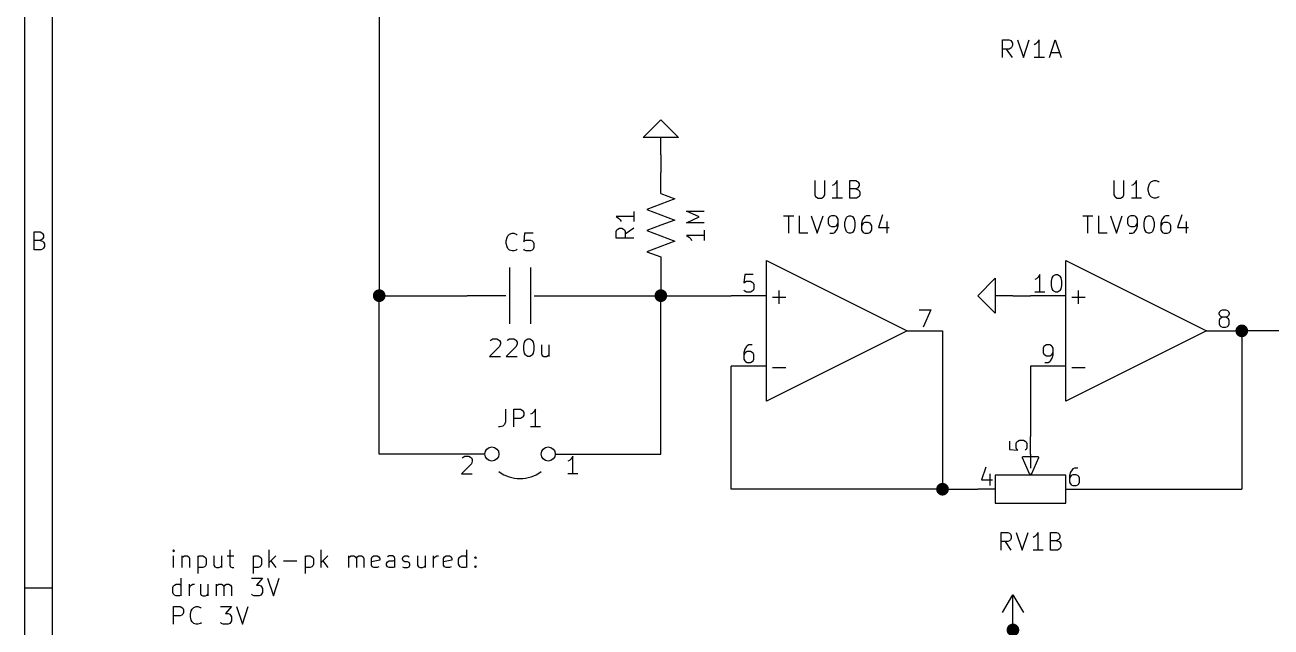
# Model space of a CAD drawing. Extents: x 0.4 to 11.3, y -7.9 to -0.4.
# Drawn here: x 0.394 to 3.933, y -4.442 to -2.73 of the extents above; entities that cross this region are included whole.
import ezdxf

# ---------------------------------------------------------------- set-up
doc = ezdxf.new("R2010")
doc.units = 0
doc.header["$MEASUREMENT"] = 0
for name, color, linetype in [('BLUE3', 171, 'CONTINUOUS'), ('CYAN2', 4, 'CONTINUOUS'), ('GREEN3', 91, 'CONTINUOUS'), ('LYELLOW', 51, 'CONTINUOUS'), ('RED2', 1, 'CONTINUOUS'), ('RED3', 11, 'CONTINUOUS')]:
    doc.layers.add(name, color=color, linetype=linetype)

msp = doc.modelspace()

# ---------------------------------------------------------------- linework, layer by layer
at = {"layer": 'BLUE3', "linetype": 'CONTINUOUS'}
for p, q in [((0.81601, -4.22271), (0.81363, -4.22509)), ((0.81363, -4.22509), (0.81601, -4.22747)), ((0.81839, -4.22509), (0.81601, -4.22271)), ((0.81601, -4.22271), (0.81601, -4.22747)), ((0.81601, -4.22747), (0.81839, -4.22509)), ((0.81601, -4.27271), (0.81601, -4.23938)), ((0.83982, -4.23938), (0.83982, -4.27271)), ((0.83982, -4.24414), (0.8422, -4.24176)), ((0.8422, -4.24176), (0.84697, -4.23938)), ((0.84697, -4.23938), (0.85411, -4.23938)), ((0.85411, -4.23938), (0.85887, -4.24176)), ((0.85887, -4.24176), (0.86125, -4.24652)), ((0.86125, -4.24652), (0.86125, -4.27271)), ((0.88506, -4.23938), (0.88506, -4.28938)), ((0.88506, -4.24176), (0.88982, -4.23938)), ((0.88982, -4.23938), (0.89935, -4.23938)), ((0.89935, -4.23938), (0.90411, -4.24176)), ((0.90411, -4.24176), (0.90649, -4.24414)), ((0.90649, -4.24414), (0.90887, -4.2489)), ((0.93029, -4.23938), (0.93029, -4.26557)), ((0.95172, -4.23938), (0.95172, -4.27271)), ((0.96839, -4.23938), (0.98744, -4.23938)), ((0.97553, -4.22271), (0.97553, -4.26557)), ((1.0422, -4.23938), (1.0422, -4.28938)), ((1.0422, -4.24176), (1.04696, -4.23938)), ((1.04696, -4.23938), (1.05648, -4.23938)), ((1.05648, -4.23938), (1.06124, -4.24176)), ((1.06124, -4.24176), (1.06363, -4.24414)), ((1.06363, -4.24414), (1.06601, -4.2489)), ((1.08743, -4.27271), (1.08743, -4.22271)), ((1.10648, -4.23938), (1.08743, -4.25843)), ((1.18981, -4.23938), (1.18981, -4.28938)), ((1.18981, -4.24176), (1.19458, -4.23938)), ((1.19458, -4.23938), (1.2041, -4.23938)), ((1.2041, -4.23938), (1.20886, -4.24176)), ((1.20886, -4.24176), (1.21124, -4.24414)), ((1.21124, -4.24414), (1.21363, -4.2489)), ((1.23505, -4.27271), (1.23505, -4.22271)), ((1.2541, -4.23938), (1.23505, -4.25843)), ((1.31362, -4.27271), (1.31362, -4.23938)), ((1.31362, -4.24414), (1.316, -4.24176)), ((1.316, -4.24176), (1.32077, -4.23938)), ((1.32077, -4.23938), (1.32791, -4.23938)), ((1.32791, -4.23938), (1.33267, -4.24176)), ((1.33267, -4.24176), (1.33505, -4.24652)), ((1.33505, -4.24652), (1.33743, -4.24176)), ((1.33505, -4.24652), (1.33505, -4.27271)), ((1.33743, -4.24176), (1.34219, -4.23938)), ((1.34219, -4.23938), (1.34934, -4.23938)), ((1.34934, -4.23938), (1.3541, -4.24176)), ((1.3541, -4.24176), (1.35648, -4.24652)), ((1.35648, -4.24652), (1.35648, -4.27271)), ((1.37791, -4.24652), (1.38029, -4.24176)), ((1.37791, -4.26557), (1.37791, -4.24652)), ((1.38029, -4.24176), (1.38505, -4.23938)), ((1.38505, -4.23938), (1.39457, -4.23938)), ((1.39457, -4.23938), (1.39933, -4.24176)), ((1.39933, -4.24176), (1.40172, -4.24652)), ((1.40172, -4.24652), (1.40172, -4.25128)), ((1.42791, -4.23938), (1.42315, -4.24176)), ((1.43743, -4.23938), (1.42791, -4.23938)), ((1.44219, -4.24176), (1.43743, -4.23938)), ((1.44457, -4.24652), (1.44219, -4.24176)), ((1.44457, -4.27271), (1.44457, -4.24652)), ((1.466, -4.24652), (1.46838, -4.24176)), ((1.466, -4.2489), (1.466, -4.24652)), ((1.46838, -4.24176), (1.47315, -4.23938)), ((1.47315, -4.23938), (1.48029, -4.23938)), ((1.48029, -4.23938), (1.48505, -4.24176)), ((1.50886, -4.23938), (1.50886, -4.26557)), ((1.53029, -4.23938), (1.53029, -4.27271)), ((1.55409, -4.27271), (1.55409, -4.23938)), ((1.55409, -4.2489), (1.55648, -4.24414)), ((1.55648, -4.24414), (1.55886, -4.24176)), ((1.55886, -4.24176), (1.56362, -4.23938)), ((1.56362, -4.23938), (1.56838, -4.23938)), ((1.58267, -4.24652), (1.58505, -4.24176)), ((1.58267, -4.26557), (1.58267, -4.24652)), ((1.58505, -4.24176), (1.58981, -4.23938)), ((1.58981, -4.23938), (1.59933, -4.23938)), ((1.59933, -4.23938), (1.60409, -4.24176)), ((1.60409, -4.24176), (1.60648, -4.24652)), ((1.60648, -4.24652), (1.60648, -4.25128)), ((1.62553, -4.2489), (1.62791, -4.24414)), ((1.62791, -4.24414), (1.63029, -4.24176)), ((1.63029, -4.24176), (1.63505, -4.23938)), ((1.63505, -4.23938), (1.64457, -4.23938)), ((1.64457, -4.23938), (1.64933, -4.24176)), ((1.64933, -4.27271), (1.64933, -4.22271)), ((1.67076, -4.24414), (1.67314, -4.24176)), ((1.67314, -4.24652), (1.67076, -4.24414)), ((1.67314, -4.24176), (1.67552, -4.24414)), ((1.67314, -4.24176), (1.67314, -4.24652)), ((1.67552, -4.24414), (1.67314, -4.24652)), ((0.88982, -4.27271), (0.88506, -4.27033)), ((0.89935, -4.27271), (0.88982, -4.27271)), ((0.90411, -4.27033), (0.89935, -4.27271)), ((0.90649, -4.26795), (0.90411, -4.27033)), ((0.90887, -4.26319), (0.90649, -4.26795)), ((0.90887, -4.2489), (0.90887, -4.26319)), ((0.93029, -4.26557), (0.93268, -4.27033)), ((0.93268, -4.27033), (0.93744, -4.27271)), ((0.93744, -4.27271), (0.94458, -4.27271)), ((0.94458, -4.27271), (0.94934, -4.27033)), ((0.94934, -4.27033), (0.95172, -4.26795)), ((0.97553, -4.26557), (0.97791, -4.27033)), ((0.97791, -4.27033), (0.98268, -4.27271)), ((0.98268, -4.27271), (0.98744, -4.27271)), ((1.04696, -4.27271), (1.0422, -4.27033)), ((1.05648, -4.27271), (1.04696, -4.27271)), ((1.06124, -4.27033), (1.05648, -4.27271)), ((1.06363, -4.26795), (1.06124, -4.27033)), ((1.06601, -4.26319), (1.06363, -4.26795)), ((1.06601, -4.2489), (1.06601, -4.26319)), ((1.0922, -4.25366), (1.10648, -4.27271)), ((1.12791, -4.25366), (1.16601, -4.25366)), ((1.19458, -4.27271), (1.18981, -4.27033)), ((1.2041, -4.27271), (1.19458, -4.27271)), ((1.20886, -4.27033), (1.2041, -4.27271)), ((1.21124, -4.26795), (1.20886, -4.27033)), ((1.21363, -4.26319), (1.21124, -4.26795)), ((1.21363, -4.2489), (1.21363, -4.26319)), ((1.23981, -4.25366), (1.2541, -4.27271)), ((1.40172, -4.25128), (1.37791, -4.25604)), ((1.38029, -4.27033), (1.37791, -4.26557)), ((1.38505, -4.27271), (1.38029, -4.27033)), ((1.39457, -4.27271), (1.38505, -4.27271)), ((1.39933, -4.27033), (1.39457, -4.27271)), ((1.42077, -4.2608), (1.42315, -4.25604)), ((1.42077, -4.26557), (1.42077, -4.2608)), ((1.42315, -4.27033), (1.42077, -4.26557)), ((1.42315, -4.25604), (1.42791, -4.25366)), ((1.42791, -4.27271), (1.42315, -4.27033)), ((1.42791, -4.25366), (1.43981, -4.25366)), ((1.43981, -4.27271), (1.42791, -4.27271)), ((1.43981, -4.25366), (1.44457, -4.25128)), ((1.44457, -4.27033), (1.43981, -4.27271)), ((1.46838, -4.25366), (1.466, -4.2489)), ((1.466, -4.27033), (1.47076, -4.27271)), ((1.47315, -4.25604), (1.46838, -4.25366)), ((1.47076, -4.27271), (1.48029, -4.27271)), ((1.48029, -4.25604), (1.47315, -4.25604)), ((1.48505, -4.25843), (1.48029, -4.25604)), ((1.48029, -4.27271), (1.48505, -4.27033)), ((1.48743, -4.26319), (1.48505, -4.25843)), ((1.48505, -4.27033), (1.48743, -4.26557)), ((1.48743, -4.26557), (1.48743, -4.26319)), ((1.50886, -4.26557), (1.51124, -4.27033)), ((1.51124, -4.27033), (1.516, -4.27271)), ((1.516, -4.27271), (1.52315, -4.27271)), ((1.52315, -4.27271), (1.52791, -4.27033)), ((1.52791, -4.27033), (1.53029, -4.26795)), ((1.60648, -4.25128), (1.58267, -4.25604)), ((1.58505, -4.27033), (1.58267, -4.26557)), ((1.58981, -4.27271), (1.58505, -4.27033)), ((1.59933, -4.27271), (1.58981, -4.27271)), ((1.60409, -4.27033), (1.59933, -4.27271)), ((1.62553, -4.26319), (1.62553, -4.2489)), ((1.62791, -4.26795), (1.62553, -4.26319)), ((1.63029, -4.27033), (1.62791, -4.26795)), ((1.63505, -4.27271), (1.63029, -4.27033)), ((1.64457, -4.27271), (1.63505, -4.27271)), ((1.64933, -4.27033), (1.64457, -4.27271)), ((1.67076, -4.27033), (1.67314, -4.26795)), ((1.67314, -4.27271), (1.67076, -4.27033)), ((1.67314, -4.26795), (1.67552, -4.27033)), ((1.67314, -4.26795), (1.67314, -4.27271)), ((1.67552, -4.27033), (1.67314, -4.27271)), ((0.83744, -4.35321), (0.83744, -4.30321)), ((1.03744, -4.30321), (1.06839, -4.30321)), ((1.06839, -4.30321), (1.05172, -4.32226)), ((1.08267, -4.30321), (1.09934, -4.35321)), ((1.09934, -4.35321), (1.11601, -4.30321)), ((0.81363, -4.3294), (0.81601, -4.32464)), ((0.81363, -4.34369), (0.81363, -4.3294)), ((0.81601, -4.34845), (0.81363, -4.34369)), ((0.81601, -4.32464), (0.81839, -4.32226)), ((0.81839, -4.35083), (0.81601, -4.34845)), ((0.81839, -4.32226), (0.82316, -4.31988)), ((0.82316, -4.35321), (0.81839, -4.35083)), ((0.82316, -4.31988), (0.83268, -4.31988)), ((0.83268, -4.35321), (0.82316, -4.35321)), ((0.83268, -4.31988), (0.83744, -4.32226)), ((0.83744, -4.35083), (0.83268, -4.35321)), ((0.86125, -4.35321), (0.86125, -4.31988)), ((0.86125, -4.3294), (0.86363, -4.32464)), ((0.86363, -4.32464), (0.86601, -4.32226)), ((0.86601, -4.32226), (0.87077, -4.31988)), ((0.87077, -4.31988), (0.87553, -4.31988)), ((0.8922, -4.31988), (0.8922, -4.34607)), ((0.8922, -4.34607), (0.89458, -4.35083)), ((0.89458, -4.35083), (0.89935, -4.35321)), ((0.89935, -4.35321), (0.90649, -4.35321)), ((0.90649, -4.35321), (0.91125, -4.35083)), ((0.91125, -4.35083), (0.91363, -4.34845)), ((0.91363, -4.31988), (0.91363, -4.35321)), ((0.93744, -4.35321), (0.93744, -4.31988)), ((0.93744, -4.32464), (0.93982, -4.32226)), ((0.93982, -4.32226), (0.94458, -4.31988)), ((0.94458, -4.31988), (0.95172, -4.31988)), ((0.95172, -4.31988), (0.95648, -4.32226)), ((0.95648, -4.32226), (0.95887, -4.32702)), ((0.95887, -4.32702), (0.96125, -4.32226)), ((0.95887, -4.32702), (0.95887, -4.35321)), ((0.96125, -4.32226), (0.96601, -4.31988)), ((0.96601, -4.31988), (0.97315, -4.31988)), ((0.97315, -4.31988), (0.97791, -4.32226)), ((0.97791, -4.32226), (0.9803, -4.32702)), ((0.9803, -4.32702), (0.9803, -4.35321)), ((1.03982, -4.35083), (1.03744, -4.34845)), ((1.04458, -4.35321), (1.03982, -4.35083)), ((1.05887, -4.35321), (1.04458, -4.35321)), ((1.05172, -4.32226), (1.05887, -4.32226)), ((1.05887, -4.32226), (1.06363, -4.32464)), ((1.06363, -4.35083), (1.05887, -4.35321)), ((1.06363, -4.32464), (1.06601, -4.32702)), ((1.06601, -4.34845), (1.06363, -4.35083)), ((1.06601, -4.32702), (1.06839, -4.33178)), ((1.06839, -4.34369), (1.06601, -4.34845)), ((1.06839, -4.33178), (1.06839, -4.34369)), ((0.81601, -4.43371), (0.81601, -4.38371)), ((0.81601, -4.38371), (0.83506, -4.38371)), ((0.83506, -4.38371), (0.83982, -4.38609)), ((0.83982, -4.38609), (0.8422, -4.38847)), ((0.8422, -4.38847), (0.84458, -4.39323)), ((0.86839, -4.39085), (0.87316, -4.38609)), ((0.87316, -4.38609), (0.8803, -4.38371)), ((0.8803, -4.38371), (0.88506, -4.38371)), ((0.88506, -4.38371), (0.89221, -4.38609)), ((0.89221, -4.38609), (0.89458, -4.38847)), ((0.94935, -4.38371), (0.9803, -4.38371)), ((0.9803, -4.38371), (0.96363, -4.40276)), ((0.99458, -4.38371), (1.01125, -4.43371)), ((1.01125, -4.43371), (1.02792, -4.38371)), ((0.83506, -4.4099), (0.81601, -4.4099)), ((0.83982, -4.40752), (0.83506, -4.4099)), ((0.8422, -4.40514), (0.83982, -4.40752)), ((0.84458, -4.40038), (0.8422, -4.40514)), ((0.84458, -4.39323), (0.84458, -4.40038)), ((0.86363, -4.40514), (0.86601, -4.39561)), ((0.86363, -4.41228), (0.86363, -4.40514)), ((0.86601, -4.4218), (0.86363, -4.41228)), ((0.86601, -4.39561), (0.86839, -4.39085)), ((0.86839, -4.42657), (0.86601, -4.4218)), ((0.96363, -4.40276), (0.97078, -4.40276)), ((0.97078, -4.40276), (0.97554, -4.40514)), ((0.97554, -4.40514), (0.97792, -4.40752)), ((0.97792, -4.40752), (0.9803, -4.41228)), ((0.9803, -4.42419), (0.97792, -4.42895)), ((0.9803, -4.41228), (0.9803, -4.42419)), ((0.87316, -4.43133), (0.86839, -4.42657)), ((0.8803, -4.43371), (0.87316, -4.43133)), ((0.88506, -4.43371), (0.8803, -4.43371)), ((0.89221, -4.43133), (0.88506, -4.43371)), ((0.89458, -4.42895), (0.89221, -4.43133)), ((0.95173, -4.43133), (0.94935, -4.42895)), ((0.95649, -4.43371), (0.95173, -4.43133)), ((0.97078, -4.43371), (0.95649, -4.43371)), ((0.97554, -4.43133), (0.97078, -4.43371)), ((0.97792, -4.42895), (0.97554, -4.43133))]:
    msp.add_line(p, q, dxfattribs=at)
at = {"layer": 'CYAN2', "linetype": 'CONTINUOUS'}
for p, q in [((3.17023, -2.8228), (3.17023, -2.7728)), ((3.17023, -2.7728), (3.18928, -2.7728)), ((3.18928, -2.7728), (3.19404, -2.77519)), ((3.19404, -2.77519), (3.19643, -2.77757)), ((3.19643, -2.79423), (3.19404, -2.79661)), ((3.19643, -2.77757), (3.1988, -2.78233)), ((3.1988, -2.78947), (3.19643, -2.79423)), ((3.1988, -2.78233), (3.1988, -2.78947)), ((3.21309, -2.7728), (3.22976, -2.8228)), ((3.22976, -2.8228), (3.24643, -2.7728)), ((3.26547, -2.78471), (3.26071, -2.78709)), ((3.27024, -2.77995), (3.26547, -2.78471)), ((3.275, -2.7728), (3.27024, -2.77995)), ((3.275, -2.8228), (3.275, -2.7728)), ((3.30357, -2.8228), (3.32023, -2.7728)), ((3.32023, -2.7728), (3.3369, -2.8228)), ((3.18928, -2.799), (3.17023, -2.799)), ((3.1988, -2.8228), (3.18214, -2.799)), ((3.19404, -2.79661), (3.18928, -2.799)), ((3.28928, -2.8228), (3.26071, -2.8228)), ((3.30833, -2.80852), (3.33214, -2.80852)), ((2.6369, -3.1728), (2.6369, -3.21328)), ((2.66547, -3.21328), (2.66547, -3.1728)), ((2.69167, -3.18471), (2.68691, -3.18709)), ((2.69643, -3.17995), (2.69167, -3.18471)), ((2.70119, -3.1728), (2.69643, -3.17995)), ((2.70119, -3.2228), (2.70119, -3.1728)), ((2.7369, -3.2228), (2.7369, -3.1728)), ((2.7369, -3.1728), (2.75357, -3.1728)), ((2.75357, -3.1728), (2.75833, -3.17519)), ((2.75833, -3.17519), (2.76071, -3.17757)), ((2.76071, -3.17757), (2.76309, -3.18233)), ((2.76309, -3.18233), (2.76309, -3.18709)), ((3.4869, -3.1728), (3.4869, -3.21328)), ((3.51547, -3.21328), (3.51547, -3.1728)), ((3.54167, -3.18471), (3.53691, -3.18709)), ((3.54643, -3.17995), (3.54167, -3.18471)), ((3.55119, -3.1728), (3.54643, -3.17995)), ((3.55119, -3.2228), (3.55119, -3.1728)), ((3.58452, -3.19423), (3.5869, -3.18471)), ((3.5869, -3.18471), (3.58928, -3.17995)), ((3.58928, -3.17995), (3.59405, -3.17519)), ((3.59405, -3.17519), (3.60119, -3.1728)), ((3.60119, -3.1728), (3.60595, -3.1728)), ((3.60595, -3.1728), (3.61309, -3.17519)), ((3.61309, -3.17519), (3.61547, -3.17757)), ((2.6369, -3.21328), (2.63928, -3.21804)), ((2.63928, -3.21804), (2.64167, -3.22043)), ((2.64167, -3.22043), (2.64643, -3.2228)), ((2.65595, -3.2228), (2.66071, -3.22043)), ((2.66071, -3.22043), (2.66309, -3.21804)), ((2.66309, -3.21804), (2.66547, -3.21328)), ((2.75357, -3.19661), (2.7369, -3.19661)), ((2.75833, -3.19423), (2.75357, -3.19661)), ((2.75357, -3.19661), (2.76071, -3.199)), ((2.76071, -3.22043), (2.75595, -3.2228)), ((2.76071, -3.19185), (2.75833, -3.19423)), ((2.76309, -3.18709), (2.76071, -3.19185)), ((2.76071, -3.199), (2.76309, -3.20137)), ((2.76309, -3.21804), (2.76071, -3.22043)), ((2.76309, -3.20137), (2.76547, -3.20614)), ((2.76547, -3.21328), (2.76309, -3.21804)), ((2.76547, -3.20614), (2.76547, -3.21328)), ((3.4869, -3.21328), (3.48928, -3.21804)), ((3.48928, -3.21804), (3.49167, -3.22043)), ((3.49167, -3.22043), (3.49643, -3.2228)), ((3.50595, -3.2228), (3.51071, -3.22043)), ((3.51071, -3.22043), (3.51309, -3.21804)), ((3.51309, -3.21804), (3.51547, -3.21328)), ((3.58452, -3.20137), (3.58452, -3.19423)), ((3.5869, -3.2109), (3.58452, -3.20137)), ((3.58928, -3.21566), (3.5869, -3.2109)), ((3.59405, -3.22043), (3.58928, -3.21566)), ((3.60119, -3.2228), (3.59405, -3.22043)), ((3.61309, -3.22043), (3.60595, -3.2228)), ((3.61547, -3.21804), (3.61309, -3.22043)), ((2.64643, -3.2228), (2.65595, -3.2228)), ((2.71548, -3.2228), (2.68691, -3.2228)), ((2.75595, -3.2228), (2.7369, -3.2228)), ((3.49643, -3.2228), (3.50595, -3.2228)), ((3.56548, -3.2228), (3.53691, -3.2228)), ((3.60595, -3.2228), (3.60119, -3.2228)), ((2.1228, -3.27499), (2.0728, -3.27499)), ((2.0728, -3.27499), (2.07995, -3.27975)), ((2.07995, -3.27975), (2.08471, -3.28452)), ((2.08471, -3.28452), (2.08709, -3.28928)), ((2.1228, -3.2607), (2.1228, -3.28928)), ((2.30852, -3.27618), (2.2728, -3.25952)), ((2.2728, -3.25952), (2.3228, -3.25952)), ((2.2728, -3.29285), (2.30852, -3.27618)), ((2.54881, -3.2728), (2.57738, -3.2728)), ((2.5631, -3.3228), (2.5631, -3.2728)), ((2.59405, -3.3228), (2.59405, -3.2728)), ((2.62738, -3.2728), (2.64405, -3.3228)), ((2.64405, -3.3228), (2.66072, -3.2728)), ((2.67738, -3.27757), (2.675, -3.28233)), ((2.675, -3.28233), (2.675, -3.29423)), ((2.67976, -3.27519), (2.67738, -3.27757)), ((2.68453, -3.2728), (2.67976, -3.27519)), ((2.69405, -3.2728), (2.68453, -3.2728)), ((2.69881, -3.27519), (2.69405, -3.2728)), ((2.70119, -3.27757), (2.69881, -3.27519)), ((2.70357, -3.28233), (2.70119, -3.27757)), ((2.70357, -3.30137), (2.70357, -3.28233)), ((2.72262, -3.29185), (2.725, -3.28233)), ((2.725, -3.28233), (2.72738, -3.27757)), ((2.72738, -3.27757), (2.72976, -3.27519)), ((2.72976, -3.27519), (2.73452, -3.2728)), ((2.73452, -3.2728), (2.73929, -3.2728)), ((2.73929, -3.2728), (2.74405, -3.27519)), ((2.74405, -3.27519), (2.74643, -3.27757)), ((2.74643, -3.27757), (2.74881, -3.28233)), ((2.74881, -3.28233), (2.75119, -3.29185)), ((2.77262, -3.28471), (2.77024, -3.29423)), ((2.77738, -3.27757), (2.77262, -3.28471)), ((2.77976, -3.27519), (2.77738, -3.27757)), ((2.78452, -3.2728), (2.77976, -3.27519)), ((2.79405, -3.2728), (2.78452, -3.2728)), ((2.82976, -3.27043), (2.81786, -3.30614)), ((2.84167, -3.28947), (2.84167, -3.3228)), ((3.39881, -3.2728), (3.42738, -3.2728)), ((3.4131, -3.3228), (3.4131, -3.2728)), ((3.44405, -3.3228), (3.44405, -3.2728)), ((3.47738, -3.2728), (3.49405, -3.3228)), ((3.49405, -3.3228), (3.51072, -3.2728)), ((3.52738, -3.27757), (3.525, -3.28233)), ((3.525, -3.28233), (3.525, -3.29423)), ((3.52976, -3.27519), (3.52738, -3.27757)), ((3.53453, -3.2728), (3.52976, -3.27519)), ((3.54405, -3.2728), (3.53453, -3.2728)), ((3.54881, -3.27519), (3.54405, -3.2728)), ((3.55119, -3.27757), (3.54881, -3.27519)), ((3.55357, -3.28233), (3.55119, -3.27757)), ((3.55357, -3.30137), (3.55357, -3.28233)), ((3.57262, -3.29185), (3.575, -3.28233)), ((3.575, -3.28233), (3.57738, -3.27757)), ((3.57738, -3.27757), (3.57976, -3.27519)), ((3.57976, -3.27519), (3.58452, -3.2728)), ((3.58452, -3.2728), (3.58929, -3.2728)), ((3.58929, -3.2728), (3.59405, -3.27519)), ((3.59405, -3.27519), (3.59643, -3.27757)), ((3.59643, -3.27757), (3.59881, -3.28233)), ((3.59881, -3.28233), (3.60119, -3.29185)), ((3.62262, -3.28471), (3.62024, -3.29423)), ((3.62738, -3.27757), (3.62262, -3.28471)), ((3.62976, -3.27519), (3.62738, -3.27757)), ((3.63452, -3.2728), (3.62976, -3.27519)), ((3.64405, -3.2728), (3.63452, -3.2728)), ((3.67976, -3.27043), (3.66786, -3.30614)), ((3.69167, -3.28947), (3.69167, -3.3228)), ((1.76548, -3.32995), (1.77024, -3.32519)), ((1.77024, -3.32519), (1.77738, -3.3228)), ((1.77738, -3.3228), (1.78214, -3.3228)), ((1.78214, -3.3228), (1.78929, -3.32519)), ((1.78929, -3.32519), (1.79167, -3.32757)), ((1.81309, -3.3228), (1.81072, -3.34661)), ((1.83691, -3.3228), (1.81309, -3.3228)), ((2.0728, -3.31785), (2.07519, -3.31309)), ((2.0728, -3.3369), (2.0728, -3.31785)), ((2.07519, -3.31309), (2.07757, -3.3107)), ((2.07757, -3.3107), (2.08233, -3.30833)), ((2.08233, -3.30833), (2.08947, -3.30833)), ((2.08947, -3.30833), (2.09423, -3.3107)), ((2.09423, -3.3107), (2.09661, -3.31309)), ((2.09661, -3.31309), (2.099, -3.31785)), ((2.1228, -3.30833), (2.099, -3.32499)), ((2.099, -3.31785), (2.099, -3.3369)), ((2.3228, -3.29285), (2.2728, -3.29285)), ((2.3228, -3.31428), (2.3228, -3.34285)), ((2.61786, -3.3228), (2.59405, -3.3228)), ((2.675, -3.29423), (2.67738, -3.299)), ((2.67738, -3.299), (2.67976, -3.30137)), ((2.67976, -3.30137), (2.68453, -3.30376)), ((2.67976, -3.3228), (2.68929, -3.3228)), ((2.68453, -3.30376), (2.69405, -3.30376)), ((2.68929, -3.3228), (2.69405, -3.32043)), ((2.69405, -3.30376), (2.69881, -3.30137)), ((2.69405, -3.32043), (2.69643, -3.31804)), ((2.69643, -3.31804), (2.70119, -3.3109)), ((2.69881, -3.30137), (2.70119, -3.299)), ((2.70119, -3.299), (2.70357, -3.29423)), ((2.70119, -3.3109), (2.70357, -3.30137)), ((2.72262, -3.30376), (2.72262, -3.29185)), ((2.725, -3.31328), (2.72262, -3.30376)), ((2.72738, -3.31804), (2.725, -3.31328)), ((2.72976, -3.32043), (2.72738, -3.31804)), ((2.73452, -3.3228), (2.72976, -3.32043)), ((2.73929, -3.3228), (2.73452, -3.3228)), ((2.74405, -3.32043), (2.73929, -3.3228)), ((2.74643, -3.31804), (2.74405, -3.32043)), ((2.74881, -3.31328), (2.74643, -3.31804)), ((2.75119, -3.30376), (2.74881, -3.31328)), ((2.75119, -3.29185), (2.75119, -3.30376)), ((2.77024, -3.29423), (2.77024, -3.31328)), ((2.77262, -3.29661), (2.77024, -3.30137)), ((2.77024, -3.31328), (2.77262, -3.31804)), ((2.775, -3.29423), (2.77262, -3.29661)), ((2.77262, -3.31804), (2.775, -3.32043)), ((2.77976, -3.29185), (2.775, -3.29423)), ((2.775, -3.32043), (2.77976, -3.3228)), ((2.78929, -3.29185), (2.77976, -3.29185)), ((2.77976, -3.3228), (2.78929, -3.3228)), ((2.79405, -3.29423), (2.78929, -3.29185)), ((2.78929, -3.3228), (2.79405, -3.32043)), ((2.79643, -3.29661), (2.79405, -3.29423)), ((2.79405, -3.32043), (2.79643, -3.31804)), ((2.79881, -3.30137), (2.79643, -3.29661)), ((2.79643, -3.31804), (2.79881, -3.31328)), ((2.79881, -3.31328), (2.79881, -3.30137)), ((2.81786, -3.30614), (2.84881, -3.30614)), ((3.46786, -3.3228), (3.44405, -3.3228)), ((3.525, -3.29423), (3.52738, -3.299)), ((3.52738, -3.299), (3.52976, -3.30137)), ((3.52976, -3.30137), (3.53453, -3.30376)), ((3.52976, -3.3228), (3.53929, -3.3228)), ((3.53453, -3.30376), (3.54405, -3.30376)), ((3.53929, -3.3228), (3.54405, -3.32043)), ((3.54405, -3.30376), (3.54881, -3.30137)), ((3.54405, -3.32043), (3.54643, -3.31804)), ((3.54643, -3.31804), (3.55119, -3.3109)), ((3.54881, -3.30137), (3.55119, -3.299)), ((3.55119, -3.299), (3.55357, -3.29423)), ((3.55119, -3.3109), (3.55357, -3.30137)), ((3.57262, -3.30376), (3.57262, -3.29185)), ((3.575, -3.31328), (3.57262, -3.30376)), ((3.57738, -3.31804), (3.575, -3.31328)), ((3.57976, -3.32043), (3.57738, -3.31804)), ((3.58452, -3.3228), (3.57976, -3.32043)), ((3.58929, -3.3228), (3.58452, -3.3228)), ((3.59405, -3.32043), (3.58929, -3.3228)), ((3.59643, -3.31804), (3.59405, -3.32043)), ((3.59881, -3.31328), (3.59643, -3.31804)), ((3.60119, -3.30376), (3.59881, -3.31328)), ((3.60119, -3.29185), (3.60119, -3.30376)), ((3.62024, -3.29423), (3.62024, -3.31328)), ((3.62262, -3.29661), (3.62024, -3.30137)), ((3.62024, -3.31328), (3.62262, -3.31804)), ((3.625, -3.29423), (3.62262, -3.29661)), ((3.62262, -3.31804), (3.625, -3.32043)), ((3.62976, -3.29185), (3.625, -3.29423)), ((3.625, -3.32043), (3.62976, -3.3228)), ((3.63929, -3.29185), (3.62976, -3.29185)), ((3.62976, -3.3228), (3.63929, -3.3228)), ((3.64405, -3.29423), (3.63929, -3.29185)), ((3.63929, -3.3228), (3.64405, -3.32043)), ((3.64643, -3.29661), (3.64405, -3.29423)), ((3.64405, -3.32043), (3.64643, -3.31804)), ((3.64881, -3.30137), (3.64643, -3.29661)), ((3.64643, -3.31804), (3.64881, -3.31328)), ((3.64881, -3.31328), (3.64881, -3.30137)), ((3.66786, -3.30614), (3.69881, -3.30614)), ((1.76072, -3.34423), (1.76309, -3.33471)), ((1.76072, -3.35137), (1.76072, -3.34423)), ((1.76309, -3.3609), (1.76072, -3.35137)), ((1.76309, -3.33471), (1.76548, -3.32995)), ((1.76548, -3.36566), (1.76309, -3.3609)), ((1.81072, -3.34661), (1.81309, -3.34423)), ((1.81309, -3.34423), (1.81786, -3.34185)), ((1.81786, -3.34185), (1.82976, -3.34185)), ((1.82976, -3.34185), (1.83452, -3.34423)), ((1.83452, -3.34423), (1.83691, -3.34661)), ((1.83691, -3.34661), (1.83929, -3.35137)), ((1.83929, -3.35137), (1.83929, -3.36328)), ((2.1228, -3.3369), (2.0728, -3.3369)), ((2.3228, -3.32856), (2.2728, -3.32856)), ((2.2728, -3.32856), (2.27995, -3.33332)), ((2.27995, -3.33332), (2.28471, -3.33809)), ((2.28471, -3.33809), (2.28709, -3.34285)), ((1.77024, -3.37043), (1.76548, -3.36566)), ((1.77738, -3.3728), (1.77024, -3.37043)), ((1.78214, -3.3728), (1.77738, -3.3728)), ((1.78929, -3.37043), (1.78214, -3.3728)), ((1.79167, -3.36804), (1.78929, -3.37043)), ((1.81309, -3.37043), (1.81072, -3.36804)), ((1.81786, -3.3728), (1.81309, -3.37043)), ((1.82976, -3.3728), (1.81786, -3.3728)), ((1.83452, -3.37043), (1.82976, -3.3728)), ((1.83691, -3.36804), (1.83452, -3.37043)), ((1.83929, -3.36328), (1.83691, -3.36804)), ((2.5169, -3.50408), (2.555, -3.50408)), ((2.53595, -3.52313), (2.53595, -3.48504)), ((3.3669, -3.50408), (3.405, -3.50408)), ((3.38595, -3.52313), (3.38595, -3.48504)), ((1.74167, -3.64423), (1.7131, -3.6728)), ((1.71548, -3.62757), (1.71786, -3.62519)), ((1.71786, -3.62519), (1.72262, -3.6228)), ((1.72262, -3.6228), (1.73453, -3.6228)), ((1.73453, -3.6228), (1.73929, -3.62519)), ((1.73929, -3.62519), (1.74167, -3.62757)), ((1.74167, -3.62757), (1.74405, -3.63233)), ((1.74405, -3.63709), (1.74167, -3.64423)), ((1.74405, -3.63233), (1.74405, -3.63709)), ((1.78929, -3.64423), (1.76072, -3.6728)), ((1.7631, -3.62757), (1.76548, -3.62519)), ((1.76548, -3.62519), (1.77024, -3.6228)), ((1.77024, -3.6228), (1.78215, -3.6228)), ((1.78215, -3.6228), (1.78691, -3.62519)), ((1.78691, -3.62519), (1.78929, -3.62757)), ((1.78929, -3.62757), (1.79167, -3.63233)), ((1.79167, -3.63709), (1.78929, -3.64423)), ((1.79167, -3.63233), (1.79167, -3.63709)), ((1.81072, -3.64185), (1.81309, -3.63233)), ((1.81072, -3.65376), (1.81072, -3.64185)), ((1.81309, -3.63233), (1.81548, -3.62757)), ((1.81548, -3.62757), (1.81786, -3.62519)), ((1.81786, -3.62519), (1.82262, -3.6228)), ((1.82262, -3.6228), (1.82738, -3.6228)), ((1.82738, -3.6228), (1.83214, -3.62519)), ((1.83214, -3.62519), (1.83452, -3.62757)), ((1.83452, -3.62757), (1.83691, -3.63233)), ((1.83691, -3.63233), (1.83929, -3.64185)), ((1.83929, -3.64185), (1.83929, -3.65376)), ((1.86071, -3.63947), (1.86071, -3.66566)), ((1.88214, -3.63947), (1.88214, -3.6728)), ((1.7131, -3.6728), (1.74405, -3.6728)), ((1.76072, -3.6728), (1.79167, -3.6728)), ((1.81309, -3.66328), (1.81072, -3.65376)), ((1.81548, -3.66804), (1.81309, -3.66328)), ((1.81786, -3.67043), (1.81548, -3.66804)), ((1.82262, -3.6728), (1.81786, -3.67043)), ((1.82738, -3.6728), (1.82262, -3.6728)), ((1.83214, -3.67043), (1.82738, -3.6728)), ((1.83452, -3.66804), (1.83214, -3.67043)), ((1.83691, -3.66328), (1.83452, -3.66804)), ((1.83929, -3.65376), (1.83691, -3.66328)), ((1.86071, -3.66566), (1.86309, -3.67043)), ((1.86309, -3.67043), (1.86786, -3.6728)), ((1.86786, -3.6728), (1.875, -3.6728)), ((1.875, -3.6728), (1.87976, -3.67043)), ((1.87976, -3.67043), (1.88214, -3.66804)), ((2.5169, -3.70408), (2.555, -3.70408)), ((3.3669, -3.70408), (3.405, -3.70408)), ((1.75833, -3.8228), (1.75833, -3.85852)), ((1.78214, -3.8728), (1.78214, -3.8228)), ((1.78214, -3.8228), (1.80119, -3.8228)), ((1.80119, -3.849), (1.78214, -3.849)), ((1.80119, -3.8228), (1.80595, -3.82519)), ((1.80595, -3.84661), (1.80119, -3.849)), ((1.80595, -3.82519), (1.80833, -3.82757)), ((1.80833, -3.84423), (1.80595, -3.84661)), ((1.80833, -3.82757), (1.81071, -3.83233)), ((1.81071, -3.83947), (1.80833, -3.84423)), ((1.81071, -3.83233), (1.81071, -3.83947)), ((1.83452, -3.83471), (1.82976, -3.83709)), ((1.83928, -3.82995), (1.83452, -3.83471)), ((1.84404, -3.8228), (1.83928, -3.82995)), ((1.84404, -3.8728), (1.84404, -3.8228)), ((1.74404, -3.8728), (1.73928, -3.8728)), ((1.75119, -3.87043), (1.74404, -3.8728)), ((1.75595, -3.86566), (1.75119, -3.87043)), ((1.75833, -3.85852), (1.75595, -3.86566)), ((1.85833, -3.8728), (1.82976, -3.8728)), ((3.16666, -4.2228), (3.16666, -4.1728)), ((3.16666, -4.1728), (3.18571, -4.1728)), ((3.18571, -4.1728), (3.19047, -4.17519)), ((3.19047, -4.17519), (3.19285, -4.17757)), ((3.20952, -4.1728), (3.22619, -4.2228)), ((3.22619, -4.2228), (3.24285, -4.1728)), ((3.27143, -4.1728), (3.26667, -4.17995)), ((3.27143, -4.2228), (3.27143, -4.1728)), ((3.30714, -4.2228), (3.30714, -4.1728)), ((3.30714, -4.1728), (3.32381, -4.1728)), ((3.32381, -4.1728), (3.32857, -4.17519)), ((3.32857, -4.17519), (3.33095, -4.17757)), ((3.18571, -4.199), (3.16666, -4.199)), ((3.19523, -4.2228), (3.17857, -4.199)), ((3.19047, -4.19661), (3.18571, -4.199)), ((3.19285, -4.19423), (3.19047, -4.19661)), ((3.19285, -4.17757), (3.19523, -4.18233)), ((3.19523, -4.18947), (3.19285, -4.19423)), ((3.19523, -4.18233), (3.19523, -4.18947)), ((3.2619, -4.18471), (3.25714, -4.18709)), ((3.26667, -4.17995), (3.2619, -4.18471)), ((3.32381, -4.19661), (3.30714, -4.19661)), ((3.32857, -4.19423), (3.32381, -4.19661)), ((3.32381, -4.19661), (3.33095, -4.199)), ((3.33095, -4.19185), (3.32857, -4.19423)), ((3.33095, -4.17757), (3.33333, -4.18233)), ((3.33333, -4.18709), (3.33095, -4.19185)), ((3.33095, -4.199), (3.33333, -4.20137)), ((3.33333, -4.18233), (3.33333, -4.18709)), ((3.33333, -4.20137), (3.33571, -4.20614)), ((3.33571, -4.20614), (3.33571, -4.21328)), ((3.28571, -4.2228), (3.25714, -4.2228)), ((3.32619, -4.2228), (3.30714, -4.2228)), ((3.33095, -4.22043), (3.32619, -4.2228)), ((3.33333, -4.21804), (3.33095, -4.22043)), ((3.33571, -4.21328), (3.33333, -4.21804))]:
    msp.add_line(p, q, dxfattribs=at)
at = {"layer": 'GREEN3', "linetype": 'CONTINUOUS'}
for p, q in [((1.4, -2.2), (1.4, -3.5)), ((2.2, -3.1), (2.2, -3.15)), ((2.2, -3.45), (2.2, -3.5)), ((1.4, -3.5), (1.65, -3.5)), ((1.4, -3.95), (1.4, -3.5)), ((1.95, -3.5), (2.2, -3.5)), ((2.2, -3.95), (2.2, -3.5)), ((2.2, -3.5), (2.4, -3.5)), ((3.2, -3.5), (3.25, -3.5)), ((3, -3.6), (3, -4.05)), ((3.85, -3.6), (3.85, -4.05)), ((4.15, -3.6), (3.85, -3.6)), ((2.4, -4.05), (2.4, -3.7)), ((3.25, -3.7), (3.25, -3.9)), ((1.6, -3.95), (1.4, -3.95)), ((2, -3.95), (2.2, -3.95)), ((3, -4.05), (2.4, -4.05)), ((3, -4.05), (3.1, -4.05)), ((3.4, -4.05), (3.85, -4.05))]:
    msp.add_line(p, q, dxfattribs=at)
at = {"layer": 'GREEN3', "const_width": 0.018}
for points in [[(1.391, -3.5, 1), (1.409, -3.5, 1)], [(2.191, -3.5, 1), (2.209, -3.5, 1)], [(3.841, -3.6, 1), (3.859, -3.6, 1)], [(2.991, -4.05, 1), (3.009, -4.05, 1)], [(3.191, -4.45, 1), (3.209, -4.45, 1)]]:
    msp.add_lwpolyline(points, format="xyb", close=True, dxfattribs=at)
at = {"layer": 'LYELLOW', "linetype": 'CONTINUOUS'}
for p, q in [((2.5, -3.4), (2.9, -3.6)), ((2.5, -3.8), (2.5, -3.4)), ((3.35, -3.4), (3.75, -3.6)), ((3.35, -3.8), (3.35, -3.4)), ((2.9, -3.6), (2.5, -3.8)), ((3.75, -3.6), (3.35, -3.8))]:
    msp.add_line(p, q, dxfattribs=at)
at = {"layer": 'RED2', "linetype": 'CONTINUOUS'}
for p, q in [((0.3937, -7.8743), (0.3937, -0.3937)), ((0.47244, -7.79556), (0.47244, -0.47244)), ((2.15, -3.05), (2.2, -3)), ((2.2, -3), (2.25, -3.05)), ((2.2, -3.05), (2.15, -3.05)), ((2.2, -3.1), (2.2, -3.05)), ((2.25, -3.05), (2.2, -3.05)), ((2.2, -3.2), (2.2, -3.15)), ((2.2, -3.21), (2.2, -3.2)), ((2.2, -3.21), (2.24, -3.225)), ((2.2, -3.24), (2.16, -3.255)), ((2.16, -3.255), (2.2, -3.27)), ((2.24, -3.225), (2.2, -3.24)), ((2.2, -3.27), (2.24, -3.285)), ((2.24, -3.285), (2.2, -3.3)), ((0.41967, -3.36983), (0.41967, -3.31865)), ((0.41967, -3.31865), (0.43672, -3.31865)), ((0.43672, -3.31865), (0.4416, -3.32109)), ((0.4416, -3.32109), (0.44404, -3.32352)), ((0.44404, -3.32352), (0.44647, -3.3284)), ((2.2, -3.3), (2.16, -3.315)), ((2.16, -3.315), (2.2, -3.33)), ((0.43672, -3.34302), (0.41967, -3.34302)), ((0.4416, -3.34058), (0.43672, -3.34302)), ((0.43672, -3.34302), (0.44404, -3.34546)), ((0.44404, -3.33815), (0.4416, -3.34058)), ((0.44647, -3.33327), (0.44404, -3.33815)), ((0.44404, -3.34546), (0.44647, -3.34789)), ((0.44647, -3.3284), (0.44647, -3.33327)), ((0.44647, -3.34789), (0.44891, -3.35277)), ((0.44891, -3.36008), (0.44647, -3.36495)), ((0.44891, -3.35277), (0.44891, -3.36008)), ((2.2, -3.36), (2.16, -3.375)), ((2.2, -3.33), (2.24, -3.345)), ((2.24, -3.345), (2.2, -3.36)), ((0.43916, -3.36983), (0.41967, -3.36983)), ((0.44404, -3.36739), (0.43916, -3.36983)), ((0.44647, -3.36495), (0.44404, -3.36739)), ((2.16, -3.375), (2.2, -3.39)), ((2.2, -3.39), (2.2, -3.4)), ((1.77, -3.42), (1.77, -3.58)), ((1.83, -3.42), (1.83, -3.58)), ((2.2, -3.4), (2.2, -3.45)), ((2.5, -3.4), (2.9, -3.6)), ((2.5, -3.8), (2.5, -3.4)), ((3.35, -3.4), (3.75, -3.6)), ((3.35, -3.8), (3.35, -3.4)), ((3.1, -3.5), (3.15, -3.45)), ((3.15, -3.45), (3.15, -3.5)), ((1.76, -3.5), (1.65, -3.5)), ((1.84, -3.5), (1.95, -3.5)), ((2.5, -3.5), (2.4, -3.5)), ((3.15, -3.55), (3.1, -3.5)), ((3.2, -3.5), (3.15, -3.5)), ((3.15, -3.5), (3.15, -3.55)), ((3.35, -3.5), (3.25, -3.5)), ((2.9, -3.6), (2.5, -3.8)), ((2.9, -3.6), (3, -3.6)), ((3.75, -3.6), (3.35, -3.8)), ((3.75, -3.6), (3.85, -3.6)), ((2.5, -3.7), (2.4, -3.7)), ((3.35, -3.7), (3.25, -3.7)), ((3.25, -3.95), (3.25, -3.9)), ((1.7, -3.95), (1.6, -3.95)), ((1.9, -3.95), (2, -3.95)), ((3.22701, -3.9602), (3.22711, -3.95984)), ((3.22726, -3.96122), (3.22701, -3.9602)), ((3.22705, -3.95948), (3.22739, -3.95889)), ((3.22711, -3.95984), (3.22705, -3.95948)), ((3.24726, -4.00622), (3.22726, -3.96122)), ((3.22739, -3.95889), (3.22757, -3.95824)), ((3.22757, -3.95824), (3.22788, -3.95803)), ((3.22788, -3.95803), (3.22807, -3.9577)), ((3.22807, -3.9577), (3.22872, -3.95746)), ((3.22872, -3.95746), (3.22928, -3.95709)), ((3.22928, -3.95709), (3.22964, -3.95713)), ((3.22964, -3.95713), (3.23, -3.957)), ((3.23, -3.957), (3.27, -3.957)), ((3.25, -3.95), (3.25, -3.99)), ((3.27274, -3.96122), (3.25274, -4.00622)), ((3.27, -3.957), (3.27103, -3.95718)), ((3.27103, -3.95718), (3.27131, -3.95742)), ((3.27131, -3.95742), (3.27167, -3.95751)), ((3.27167, -3.95751), (3.27207, -3.95806)), ((3.27207, -3.95806), (3.2726, -3.9585)), ((3.2726, -3.9585), (3.27266, -3.95886)), ((3.27266, -3.95886), (3.27289, -3.95917)), ((3.27276, -3.96084), (3.27274, -3.96122)), ((3.27295, -3.96052), (3.27276, -3.96084)), ((3.27289, -3.95917), (3.27283, -3.95986)), ((3.27283, -3.95986), (3.27295, -3.96052)), ((3.15, -4.01), (3.15, -4.09)), ((3.35, -4.01), (3.15, -4.01)), ((3.24783, -4.00681), (3.24726, -4.00622)), ((3.24833, -4.00749), (3.24783, -4.00681)), ((3.24853, -4.00754), (3.24833, -4.00749)), ((3.24868, -4.0077), (3.24853, -4.00754)), ((3.2495, -4.00778), (3.24868, -4.0077)), ((3.25031, -4.00798), (3.2495, -4.00778)), ((3.25051, -4.00789), (3.25031, -4.00798)), ((3.25072, -4.00791), (3.25051, -4.00789)), ((3.25141, -4.00745), (3.25072, -4.00791)), ((3.25216, -4.00708), (3.25141, -4.00745)), ((3.25233, -4.00683), (3.25216, -4.00708)), ((3.25243, -4.00676), (3.25233, -4.00683)), ((3.25246, -4.00662), (3.25243, -4.00676)), ((3.25274, -4.00622), (3.25246, -4.00662)), ((3.35, -4.09), (3.35, -4.01)), ((3.15, -4.05), (3.1, -4.05)), ((3.35, -4.05), (3.4, -4.05)), ((3.15, -4.09), (3.35, -4.09)), ((0.3937, -4.33071), (0.47244, -4.33071)), ((3.17, -4.4), (3.2, -4.35)), ((3.2, -4.45), (3.2, -4.35)), ((3.2, -4.35), (3.23, -4.4))]:
    msp.add_line(p, q, dxfattribs=at)
at = {"layer": 'RED2'}
for centre in [(1.72, -3.95), (1.88, -3.95)]:
    msp.add_circle(centre, 0.02, dxfattribs=at)
msp.add_arc((1.8, -3.92), 0.1, -126.87, -53.1301, dxfattribs=at)
at = {"layer": 'RED3', "linetype": 'CONTINUOUS'}
for p, q in [((2.43809, -3.43988), (2.43572, -3.46369)), ((2.43572, -3.46369), (2.43809, -3.46131)), ((2.46191, -3.43988), (2.43809, -3.43988)), ((2.43809, -3.46131), (2.44286, -3.45893)), ((2.44286, -3.45893), (2.45476, -3.45893)), ((2.45476, -3.45893), (2.45952, -3.46131)), ((2.45952, -3.46131), (2.46191, -3.46369)), ((2.46191, -3.46369), (2.46429, -3.46845)), ((2.46429, -3.46845), (2.46429, -3.48035)), ((3.26667, -3.45178), (3.26191, -3.45417)), ((3.27143, -3.44702), (3.26667, -3.45178)), ((3.27619, -3.43988), (3.27143, -3.44702)), ((3.27619, -3.48988), (3.27619, -3.43988)), ((3.30952, -3.45893), (3.3119, -3.4494)), ((3.30952, -3.47083), (3.30952, -3.45893)), ((3.3119, -3.4494), (3.31428, -3.44464)), ((3.31428, -3.44464), (3.31667, -3.44226)), ((3.31667, -3.44226), (3.32143, -3.43988)), ((3.32143, -3.43988), (3.32619, -3.43988)), ((3.32619, -3.43988), (3.33095, -3.44226)), ((3.33095, -3.44226), (3.33333, -3.44464)), ((3.33333, -3.44464), (3.33571, -3.4494)), ((3.33571, -3.4494), (3.33809, -3.45893)), ((3.33809, -3.45893), (3.33809, -3.47083)), ((2.43809, -3.4875), (2.43572, -3.48512)), ((2.44286, -3.48988), (2.43809, -3.4875)), ((2.45476, -3.48988), (2.44286, -3.48988)), ((2.45952, -3.4875), (2.45476, -3.48988)), ((2.46191, -3.48512), (2.45952, -3.4875)), ((2.46429, -3.48035), (2.46191, -3.48512)), ((3.29048, -3.48988), (3.26191, -3.48988)), ((3.3119, -3.48035), (3.30952, -3.47083)), ((3.31428, -3.48512), (3.3119, -3.48035)), ((3.31667, -3.4875), (3.31428, -3.48512)), ((3.32143, -3.48988), (3.31667, -3.4875)), ((3.32619, -3.48988), (3.32143, -3.48988)), ((3.33095, -3.4875), (3.32619, -3.48988)), ((3.33333, -3.48512), (3.33095, -3.4875)), ((3.33571, -3.48035), (3.33333, -3.48512)), ((3.33809, -3.47083), (3.33571, -3.48035)), ((2.93333, -3.53988), (2.96667, -3.53988)), ((2.96667, -3.53988), (2.94524, -3.58988)), ((3.78572, -3.5494), (3.78809, -3.54464)), ((3.78572, -3.55178), (3.78572, -3.5494)), ((3.78809, -3.55655), (3.78572, -3.55178)), ((3.78809, -3.56607), (3.78572, -3.57083)), ((3.78572, -3.57083), (3.78572, -3.58035)), ((3.78809, -3.54464), (3.79048, -3.54226)), ((3.79048, -3.55893), (3.78809, -3.55655)), ((3.79048, -3.56369), (3.78809, -3.56607)), ((3.79048, -3.54226), (3.79524, -3.53988)), ((3.79524, -3.56131), (3.79048, -3.55893)), ((3.79524, -3.56131), (3.79048, -3.56369)), ((3.79524, -3.53988), (3.80476, -3.53988)), ((3.80476, -3.56131), (3.79524, -3.56131)), ((3.80476, -3.53988), (3.80952, -3.54226)), ((3.80952, -3.55893), (3.80476, -3.56131)), ((3.80952, -3.56369), (3.80476, -3.56131)), ((3.80952, -3.54226), (3.81191, -3.54464)), ((3.81191, -3.55655), (3.80952, -3.55893)), ((3.81191, -3.56607), (3.80952, -3.56369)), ((3.81191, -3.54464), (3.81429, -3.5494)), ((3.81429, -3.55178), (3.81191, -3.55655)), ((3.81429, -3.57083), (3.81191, -3.56607)), ((3.81429, -3.5494), (3.81429, -3.55178)), ((3.81429, -3.58035), (3.81429, -3.57083)), ((3.78572, -3.58035), (3.78809, -3.58512)), ((3.78809, -3.58512), (3.79048, -3.5875)), ((3.79048, -3.5875), (3.79524, -3.58988)), ((3.79524, -3.58988), (3.80476, -3.58988)), ((3.80476, -3.58988), (3.80952, -3.5875)), ((3.80952, -3.5875), (3.81191, -3.58512)), ((3.81191, -3.58512), (3.81429, -3.58035)), ((2.44286, -3.64464), (2.43809, -3.65178)), ((2.44524, -3.64226), (2.44286, -3.64464)), ((2.45, -3.63988), (2.44524, -3.64226)), ((2.45952, -3.63988), (2.45, -3.63988)), ((3.28809, -3.64464), (3.28572, -3.6494)), ((3.29048, -3.64226), (3.28809, -3.64464)), ((3.29524, -3.63988), (3.29048, -3.64226)), ((3.30476, -3.63988), (3.29524, -3.63988)), ((3.30952, -3.64226), (3.30476, -3.63988)), ((3.31191, -3.64464), (3.30952, -3.64226)), ((3.31429, -3.6494), (3.31191, -3.64464)), ((2.43809, -3.65178), (2.43572, -3.66131)), ((2.43572, -3.66131), (2.43572, -3.68035)), ((2.43809, -3.66369), (2.43572, -3.66845)), ((2.43572, -3.68035), (2.43809, -3.68512)), ((2.44048, -3.66131), (2.43809, -3.66369)), ((2.44524, -3.65893), (2.44048, -3.66131)), ((2.45476, -3.65893), (2.44524, -3.65893)), ((2.45952, -3.66131), (2.45476, -3.65893)), ((2.46191, -3.66369), (2.45952, -3.66131)), ((2.46429, -3.66845), (2.46191, -3.66369)), ((2.46191, -3.68512), (2.46429, -3.68035)), ((2.46429, -3.68035), (2.46429, -3.66845)), ((3.28572, -3.6494), (3.28572, -3.66131)), ((3.28572, -3.66131), (3.28809, -3.66607)), ((3.28809, -3.66607), (3.29048, -3.66845)), ((3.29048, -3.66845), (3.29524, -3.67083)), ((3.29524, -3.67083), (3.30476, -3.67083)), ((3.30476, -3.67083), (3.30952, -3.66845)), ((3.30714, -3.68512), (3.31191, -3.67797)), ((3.30952, -3.66845), (3.31191, -3.66607)), ((3.31191, -3.66607), (3.31429, -3.66131)), ((3.31191, -3.67797), (3.31429, -3.66845)), ((3.31429, -3.66845), (3.31429, -3.6494)), ((2.43809, -3.68512), (2.44048, -3.6875)), ((2.44048, -3.6875), (2.44524, -3.68988)), ((2.44524, -3.68988), (2.45476, -3.68988)), ((2.45476, -3.68988), (2.45952, -3.6875)), ((2.45952, -3.6875), (2.46191, -3.68512)), ((3.29048, -3.68988), (3.3, -3.68988)), ((3.3, -3.68988), (3.30476, -3.6875)), ((3.30476, -3.6875), (3.30714, -3.68512)), ((3.18988, -3.91309), (3.18988, -3.9369)), ((3.20893, -3.92023), (3.21131, -3.91547)), ((3.20893, -3.93214), (3.20893, -3.92023)), ((3.21131, -3.91547), (3.21369, -3.91309)), ((3.21369, -3.91309), (3.21845, -3.91071)), ((3.21845, -3.91071), (3.23035, -3.91071)), ((3.23035, -3.91071), (3.23512, -3.91309)), ((3.23512, -3.91309), (3.2375, -3.91547)), ((3.2375, -3.91547), (3.23988, -3.92023)), ((3.23988, -3.92023), (3.23988, -3.93214)), ((1.63572, -3.96114), (1.63809, -3.95876)), ((1.63809, -3.95876), (1.64286, -3.95638)), ((1.64286, -3.95638), (1.65476, -3.95638)), ((1.65476, -3.95638), (1.65952, -3.95876)), ((1.65952, -3.95876), (1.66191, -3.96114)), ((1.66191, -3.96114), (1.66429, -3.9659)), ((1.94524, -3.96352), (1.94048, -3.96828)), ((1.95, -3.95638), (1.94524, -3.96352)), ((1.95, -4.00638), (1.95, -3.95638)), ((3.18988, -3.9369), (3.21369, -3.93928)), ((3.21131, -3.9369), (3.20893, -3.93214)), ((3.21369, -3.93928), (3.21131, -3.9369)), ((3.2375, -3.9369), (3.23512, -3.93928)), ((3.23988, -3.93214), (3.2375, -3.9369)), ((1.66191, -3.97781), (1.63333, -4.00638)), ((1.66429, -3.97067), (1.66191, -3.97781)), ((1.66429, -3.9659), (1.66429, -3.97067)), ((1.94048, -3.96828), (1.93572, -3.97067)), ((3.12262, -3.9875), (3.11072, -4.02321)), ((3.36786, -3.99464), (3.36309, -4.00178)), ((3.37024, -3.99226), (3.36786, -3.99464)), ((3.375, -3.98988), (3.37024, -3.99226)), ((3.38452, -3.98988), (3.375, -3.98988)), ((1.63333, -4.00638), (1.66429, -4.00638)), ((1.96429, -4.00638), (1.93572, -4.00638)), ((3.11072, -4.02321), (3.14167, -4.02321)), ((3.13452, -4.00655), (3.13452, -4.03988)), ((3.36309, -4.00178), (3.36072, -4.01131)), ((3.36072, -4.01131), (3.36072, -4.03035)), ((3.36309, -4.01369), (3.36072, -4.01845)), ((3.36072, -4.03035), (3.36309, -4.03512)), ((3.36548, -4.01131), (3.36309, -4.01369)), ((3.37024, -4.00893), (3.36548, -4.01131)), ((3.37976, -4.00893), (3.37024, -4.00893)), ((3.38452, -4.01131), (3.37976, -4.00893)), ((3.38691, -4.01369), (3.38452, -4.01131)), ((3.38929, -4.01845), (3.38691, -4.01369)), ((3.38691, -4.03512), (3.38929, -4.03035)), ((3.38929, -4.03035), (3.38929, -4.01845)), ((3.36309, -4.03512), (3.36548, -4.0375)), ((3.36548, -4.0375), (3.37024, -4.03988)), ((3.37024, -4.03988), (3.37976, -4.03988)), ((3.37976, -4.03988), (3.38452, -4.0375)), ((3.38452, -4.0375), (3.38691, -4.03512))]:
    msp.add_line(p, q, dxfattribs=at)

doc.saveas('drawing.dxf')
